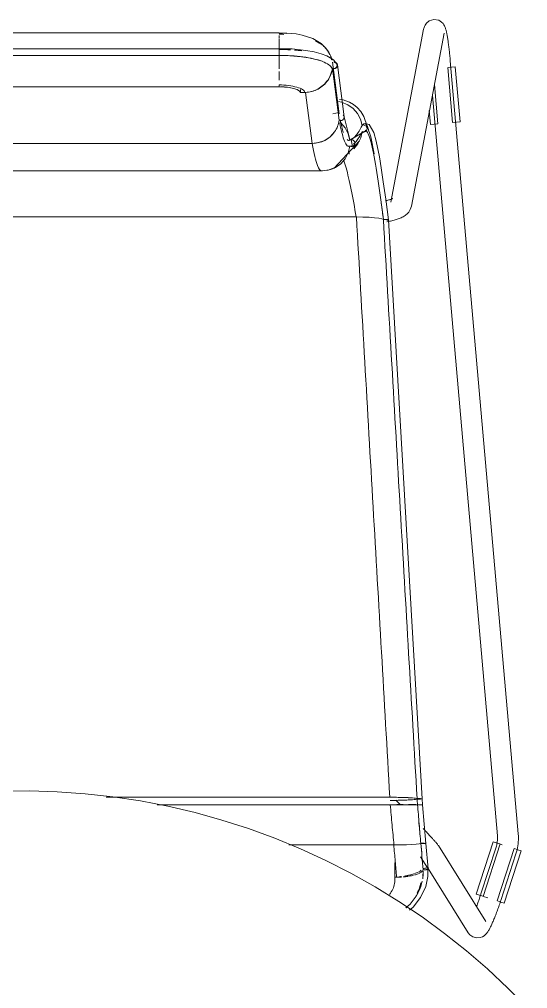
# Model space of a CAD drawing. Header units: millimetres. Extents: x 79795 to 317870, y -36033 to 97293.
# Drawn here: x 177836 to 178127, y 12592 to 13148 of the extents above; entities that cross this region are included whole.
import ezdxf

# ---------------------------------------------------------------- set-up
doc = ezdxf.new("R2010")
doc.units = ezdxf.units.MM
doc.header["$MEASUREMENT"] = 0
doc.layers.add('I-FURN', color=8, linetype='CONTINUOUS', lineweight=9)

msp = doc.modelspace()

# ---------------------------------------------------------------- linework, layer by layer
at = {"layer": 'I-FURN'}
for p, q in [((178070.56, 13147.02), (178073.31, 13147.86)), ((178073.31, 13147.86), (178076.07, 13147.37)), ((178067.43, 13142.27), (178048.61, 13042.97)), ((178067.51, 13142.68), (178067.43, 13142.27)), ((178067.65, 13143.2), (178067.51, 13142.68)), ((178067.86, 13143.82), (178067.65, 13143.2)), ((178068.24, 13144.62), (178067.86, 13143.82)), ((178068.99, 13145.7), (178068.24, 13144.62)), ((178070.56, 13147.02), (178068.99, 13145.7)), ((178076.07, 13147.37), (178077.73, 13146.33)), ((178077.73, 13146.33), (178078.58, 13145.42)), ((178078.58, 13145.42), (178079.06, 13144.72)), ((178079.06, 13144.72), (178079.37, 13144.16)), ((178079.37, 13144.16), (178079.58, 13143.69)), ((178079.58, 13143.69), (178079.75, 13143.26)), ((178079.75, 13143.26), (178079.89, 13142.85)), ((178079.89, 13142.85), (178080.02, 13142.46)), ((178080.02, 13142.46), (178080.13, 13142.06)), ((178080.13, 13142.06), (178080.24, 13141.66)), ((177984.52, 13140.08), (177689.67, 13140.08)), ((177989.04, 13140), (177984.52, 13140.08)), ((177984.52, 13139.91), (177984.52, 13140.08)), ((177984.52, 13140.06), (177984.52, 13139.78)), ((177984.52, 13138.59), (177984.52, 13136.84)), ((177984.52, 13136.56), (177984.52, 13133.98)), ((177994.25, 13139.48), (177989.04, 13140)), ((177997.74, 13138.83), (177994.25, 13139.48)), ((178003.89, 13136.81), (177997.74, 13138.83)), ((178008.61, 13133.94), (178003.89, 13136.81)), ((178060.4, 13040.74), (178079.22, 13140.03)), ((178080.24, 13141.66), (178080.34, 13141.25)), ((178080.34, 13141.25), (178080.44, 13140.82)), ((178080.44, 13140.82), (178080.54, 13140.38)), ((178080.54, 13140.38), (178080.64, 13139.92)), ((178080.64, 13139.92), (178080.73, 13139.44)), ((178080.73, 13139.44), (178080.83, 13138.94)), ((178080.83, 13138.94), (178080.92, 13138.43)), ((178080.92, 13138.43), (178081.02, 13137.9)), ((178081.02, 13137.9), (178081.11, 13137.35)), ((178081.11, 13137.35), (178081.2, 13136.78)), ((178081.2, 13136.78), (178081.29, 13136.19)), ((177984.52, 13131.04), (177689.67, 13131.04)), ((177984.52, 13130.8), (177984.52, 13133.82)), ((177984.52, 13133.81), (177984.52, 13130.8)), ((177992.08, 13130.89), (177984.52, 13131.04)), ((177984.52, 13130.97), (177984.52, 13131.04)), ((177984.52, 13131.04), (177984.52, 13127.19)), ((177984.52, 13130.78), (177984.52, 13130.97)), ((177984.52, 13130.47), (177984.52, 13130.78)), ((177999.97, 13130.1), (177992.08, 13130.89)), ((178010.59, 13132.1), (178008.61, 13133.94)), ((178012.26, 13130.03), (178010.59, 13132.1)), ((178081.29, 13136.19), (178081.39, 13135.59)), ((178081.39, 13135.59), (178081.48, 13134.97)), ((178081.48, 13134.97), (178081.57, 13134.33)), ((178081.57, 13134.33), (178081.65, 13133.69)), ((178081.65, 13133.69), (178081.74, 13133.02)), ((178081.74, 13133.02), (178081.83, 13132.35)), ((178081.83, 13132.35), (178081.91, 13131.66)), ((178081.91, 13131.66), (178082, 13130.96)), ((178082, 13130.96), (178082.08, 13130.25)), ((177689.67, 13127.08), (177984.52, 13127.08)), ((177984.52, 13130.08), (177984.52, 13130.47)), ((177984.52, 13129.63), (177984.52, 13130.08)), ((177984.52, 13129.14), (177984.52, 13129.63)), ((177984.52, 13128.64), (177984.52, 13129.14)), ((177984.52, 13128.16), (177984.52, 13128.64)), ((177984.52, 13127.74), (177984.52, 13128.16)), ((177984.52, 13127.41), (177984.52, 13127.74)), ((177984.52, 13127.19), (177984.52, 13127.41)), ((177984.52, 13123.3), (177984.52, 13127.11)), ((177984.52, 13127.11), (177984.52, 13123.3)), ((177990.74, 13127), (177984.52, 13127.08)), ((177997.31, 13126.47), (177990.74, 13127)), ((178001.32, 13125.88), (177997.31, 13126.47)), ((178004.68, 13129.23), (177999.97, 13130.1)), ((178005.75, 13124.91), (178001.32, 13125.88)), ((178008.72, 13128.15), (178004.68, 13129.23)), ((178011.89, 13126.96), (178008.72, 13128.15)), ((178015.72, 13124.65), (178011.89, 13126.96)), ((178013.59, 13127.76), (178012.26, 13130.03)), ((178082.08, 13130.25), (178082.16, 13129.53)), ((178082.16, 13129.53), (178082.24, 13128.81)), ((178082.24, 13128.81), (178082.32, 13128.07)), ((178082.32, 13128.07), (178082.4, 13127.33)), ((178082.4, 13127.33), (178082.47, 13126.59)), ((178082.47, 13126.59), (178082.54, 13125.84)), ((178082.54, 13125.84), (178082.61, 13125.09)), ((177984.52, 13123.1), (177984.52, 13119.54)), ((178009.19, 13123.81), (178005.75, 13124.91)), ((178015.13, 13123.33), (178018.98, 13093.64)), ((178019, 13090.09), (178015.15, 13119.79)), ((178015.9, 13117.36), (178015.59, 13119.8)), ((178017.61, 13122.27), (178015.72, 13124.65)), ((178017.97, 13121.77), (178021.83, 13091.99)), ((178081.28, 13120.2), (178084.04, 13088.79)), ((178081.4, 13120.21), (178083.47, 13120.4)), ((178082.61, 13125.09), (178082.68, 13124.34)), ((178082.68, 13124.34), (178082.7, 13124.18)), ((178121.64, 12680.86), (178082.7, 13124.18)), ((178083.47, 13120.4), (178085.51, 13120.57)), ((178085.51, 13120.57), (178088.27, 13089.16)), ((177984.52, 13117.92), (177984.52, 13116.07)), ((177984.52, 13115.59), (177984.52, 13116.06)), ((177984.52, 13115.55), (177984.52, 13113.09)), ((177984.52, 13109.24), (177689.67, 13109.24)), ((177689.67, 13109.18), (177984.52, 13109.18)), ((177984.52, 13109.18), (177987.56, 13109.07)), ((177987.56, 13109.07), (177990.41, 13108.75)), ((177990.41, 13108.75), (177992.9, 13108.24)), ((178075.59, 13088.05), (178073.62, 13110.53)), ((177992.9, 13108.24), (177994.88, 13107.57)), ((177994.88, 13107.57), (177996.23, 13106.78)), ((177996.23, 13106.78), (177996.87, 13105.92)), ((177996.87, 13105.92), (177996.87, 13107.59)), ((177996.87, 13105.92), (177999.59, 13105.99)), ((177999.59, 13105.99), (178003.45, 13076.71)), ((178072.41, 13104.16), (178109.69, 12679.81)), ((178018.63, 13100.7), (178020.37, 13100.32)), ((178020.37, 13100.33), (178018.63, 13100.7)), ((178021.36, 13101.67), (178019.1, 13101.96)), ((178023.89, 13098.93), (178020.37, 13100.33)), ((178024.96, 13100.37), (178021.36, 13101.67)), ((178026.97, 13096.76), (178023.89, 13098.93)), ((178027.23, 13099.03), (178024.96, 13100.37)), ((178029.4, 13097.25), (178027.23, 13099.03)), ((178018.85, 13094.42), (178015.36, 13093.73)), ((178021.59, 13092.67), (178021.29, 13093.06)), ((178021.78, 13092.23), (178021.59, 13092.67)), ((178021.84, 13091.76), (178021.78, 13092.23)), ((178021.81, 13092.07), (178024.78, 13080.46)), ((178029.45, 13093.93), (178026.97, 13096.76)), ((178031.4, 13095.01), (178029.4, 13097.25)), ((178031.19, 13090.61), (178029.45, 13093.93)), ((178033.21, 13092.19), (178031.4, 13095.01)), ((178037.2, 13080.47), (178033.21, 13092.19)), ((178070.67, 13095.57), (178071.36, 13087.68)), ((178018.81, 13088.94), (178019, 13090.09)), ((178019.47, 13089.93), (178019.96, 13089.9)), ((178019.98, 13088.59), (178019.49, 13089.02)), ((178019.96, 13089.9), (178020.46, 13089.97)), ((178022.49, 13085.72), (178019.98, 13088.59)), ((178020.46, 13089.97), (178020.91, 13090.17)), ((178020.91, 13090.17), (178021.29, 13090.47)), ((178021.4, 13090.59), (178021.58, 13090.85)), ((178021.58, 13090.85), (178021.77, 13091.29)), ((178021.77, 13091.29), (178021.84, 13091.76)), ((178032.1, 13086.98), (178031.19, 13090.61)), ((178032.57, 13087.15), (178032.1, 13086.98)), ((178032.1, 13086.98), (178032.57, 13087.14)), ((178033.92, 13088.2), (178033, 13087.9)), ((178033.06, 13087.19), (178033.56, 13087.11)), ((178033.56, 13087.11), (178033.06, 13087.19)), ((178033.56, 13087.11), (178034.01, 13086.92)), ((178034.01, 13086.92), (178033.56, 13087.11)), ((178036.1, 13087.67), (178033.92, 13088.2)), ((178034.01, 13086.92), (178034.4, 13086.61)), ((178034.4, 13086.61), (178034.01, 13086.92)), ((178034.4, 13086.61), (178034.7, 13086.21)), ((178034.7, 13086.22), (178034.4, 13086.61)), ((178038.87, 13083.03), (178036.1, 13087.67)), ((178073.4, 13087.86), (178071.36, 13087.68)), ((178075.47, 13088.04), (178073.4, 13087.86)), ((178086.23, 13088.98), (178084.16, 13088.8)), ((178088.27, 13089.16), (178086.23, 13088.98)), ((178013.88, 13080.58), (178016.37, 13083.32)), ((178024.24, 13082.32), (178022.49, 13085.72)), ((178025.14, 13078.61), (178024.24, 13082.32)), ((178034.77, 13084.42), (178025.38, 13078.71)), ((178032.15, 13083.49), (178031.35, 13079.88)), ((178031.36, 13079.88), (178032.15, 13083.49)), ((178032.62, 13083.34), (178032.15, 13083.49)), ((178032.15, 13083.49), (178032.62, 13083.34)), ((178033.12, 13083.31), (178032.62, 13083.34)), ((178032.62, 13083.34), (178033.12, 13083.31)), ((178033.61, 13083.4), (178033.12, 13083.31)), ((178033.12, 13083.31), (178033.61, 13083.4)), ((178034.06, 13083.61), (178033.61, 13083.4)), ((178033.61, 13083.4), (178034.06, 13083.61)), ((178034.44, 13083.93), (178034.06, 13083.61)), ((178034.06, 13083.61), (178034.44, 13083.93)), ((178034.73, 13084.33), (178034.44, 13083.93)), ((178034.44, 13083.93), (178034.73, 13084.33)), ((178034.9, 13085.76), (178034.7, 13086.22)), ((178034.7, 13086.21), (178034.89, 13085.76)), ((178034.91, 13084.79), (178034.73, 13084.33)), ((178034.73, 13084.33), (178034.91, 13084.79)), ((178034.89, 13085.76), (178034.97, 13085.28)), ((178034.97, 13085.28), (178034.9, 13085.76)), ((178034.97, 13085.28), (178034.91, 13084.79)), ((178034.91, 13084.79), (178034.97, 13085.28)), ((178040.28, 13078.03), (178038.87, 13083.03)), ((178003.45, 13076.71), (177670.74, 13076.71)), ((177670.74, 13076.71), (178003.45, 13076.71)), ((178003.45, 13076.71), (178007.22, 13077.19)), ((178007.22, 13077.19), (178010.77, 13078.5)), ((178010.77, 13078.5), (178013.88, 13080.58)), ((178030.66, 13078.23), (178016.06, 13062.53)), ((178024.78, 13080.46), (178025.1, 13078.59)), ((178025.14, 13078.61), (178025.61, 13078.77)), ((178025.61, 13078.77), (178025.14, 13078.61)), ((178025.61, 13078.77), (178026.1, 13078.81)), ((178026.11, 13078.81), (178025.61, 13078.77)), ((178026.65, 13075), (178025.82, 13078.89)), ((178026.1, 13078.81), (178026.59, 13078.73)), ((178026.6, 13078.73), (178026.11, 13078.81)), ((178026.59, 13078.73), (178027.04, 13078.52)), ((178027.04, 13075.19), (178026.59, 13074.99)), ((178027.05, 13078.53), (178026.6, 13078.73)), ((178026.6, 13074.99), (178027.05, 13075.19)), ((178027.04, 13078.52), (178027.43, 13078.21)), ((178027.43, 13075.5), (178027.04, 13075.19)), ((178027.43, 13078.21), (178027.05, 13078.53)), ((178027.05, 13075.19), (178027.43, 13075.5)), ((178029.71, 13076.56), (178027.32, 13073.72)), ((178027.32, 13073.72), (178029.72, 13076.56)), ((178027.43, 13078.21), (178027.72, 13077.81)), ((178027.72, 13077.81), (178027.43, 13078.21)), ((178027.72, 13075.91), (178027.43, 13075.5)), ((178027.43, 13075.5), (178027.72, 13075.91)), ((178027.72, 13077.81), (178027.91, 13077.35)), ((178027.91, 13077.35), (178027.72, 13077.81)), ((178027.91, 13076.37), (178027.72, 13075.91)), ((178027.72, 13075.91), (178027.91, 13076.37)), ((178027.91, 13077.35), (178027.98, 13076.86)), ((178027.98, 13076.86), (178027.91, 13077.35)), ((178027.98, 13076.86), (178027.91, 13076.37)), ((178027.91, 13076.37), (178027.98, 13076.86)), ((178031.35, 13079.88), (178029.71, 13076.56)), ((178029.72, 13076.56), (178031.36, 13079.88)), ((178039.1, 13070.81), (178037.2, 13080.47)), ((178042.08, 13069.01), (178040.28, 13078.03)), ((178024.24, 13071.39), (178022.49, 13068)), ((178022.49, 13067.99), (178024.24, 13071.39)), ((178026.95, 13075.14), (178024.07, 13075.09)), ((178024.24, 13071.39), (178025.14, 13075.1)), ((178025.61, 13074.94), (178025.14, 13075.11)), ((178025.14, 13075.1), (178025.61, 13074.94)), ((178026.1, 13074.91), (178025.61, 13074.94)), ((178025.61, 13074.94), (178026.11, 13074.9)), ((178026.59, 13074.99), (178026.1, 13074.91)), ((178026.11, 13074.9), (178026.6, 13074.99)), ((178019.98, 13065.13), (178016.84, 13062.96)), ((178016.85, 13062.95), (178019.98, 13065.12)), ((178022.49, 13068), (178019.98, 13065.13)), ((178019.98, 13065.12), (178022.49, 13067.99)), ((178043.12, 13062.7), (178042.08, 13069.01)), ((178009.49, 13061.11), (177664.7, 13061.11)), ((177664.7, 13061.11), (178009.49, 13061.11)), ((177665.24, 13060.96), (177970.04, 13060.96)), ((177970.04, 13060.96), (178008.95, 13060.96)), ((178012.7, 13061.4), (178008.95, 13060.96)), ((178013.28, 13061.59), (178009.49, 13061.11)), ((178009.49, 13061.11), (178013.28, 13061.59)), ((178017.16, 13063.13), (178012.7, 13061.4)), ((178016.84, 13062.96), (178013.28, 13061.59)), ((178013.28, 13061.59), (178016.85, 13062.95)), ((178016.06, 13062.53), (178014.14, 13061.83)), ((178044.3, 13054.68), (178043.12, 13062.7)), ((178045.65, 13044.75), (178044.3, 13054.68)), ((178046.06, 13044), (178045.57, 13043.9)), ((178047.21, 13032.89), (178045.65, 13044.75)), ((178046.53, 13044.1), (178046.06, 13044)), ((178046.98, 13044.2), (178046.53, 13044.1)), ((178047.4, 13044.31), (178046.98, 13044.2)), ((178047.79, 13044.42), (178047.4, 13044.31)), ((178048.16, 13044.53), (178047.79, 13044.42)), ((178048.5, 13044.63), (178048.16, 13044.53)), ((178048.8, 13044.74), (178048.5, 13044.63)), ((178049.07, 13044.84), (178048.8, 13044.74)), ((178049.3, 13044.94), (178049.07, 13044.84)), ((178049.49, 13045.02), (178049.3, 13044.94)), ((178049.65, 13045.1), (178049.49, 13045.02)), ((178049.73, 13045.15), (178049.65, 13045.1)), ((178049.81, 13045.19), (178049.73, 13045.15)), ((178049.83, 13045.2), (178049.81, 13045.19)), ((178057.83, 13036.26), (178057.3, 13035.81)), ((178058.35, 13036.78), (178057.83, 13036.26)), ((178058.86, 13037.38), (178058.35, 13036.78)), ((178059.34, 13038.07), (178058.86, 13037.38)), ((178059.78, 13038.86), (178059.34, 13038.07)), ((178060.14, 13039.75), (178059.78, 13038.86)), ((178060.4, 13040.74), (178060.14, 13039.75)), ((178028.79, 13034.61), (177645.39, 13034.61)), ((177645.39, 13034.61), (178028.79, 13034.61)), ((178032.56, 13034.55), (178028.79, 13034.61)), ((178028.87, 13034.61), (178032.56, 13034.55)), ((178036.1, 13034.4), (178032.56, 13034.55)), ((178032.62, 13034.55), (178036.1, 13034.4)), ((178039.2, 13034.16), (178036.1, 13034.4)), ((178036.14, 13034.4), (178039.2, 13034.16)), ((178041.69, 13033.85), (178039.2, 13034.16)), ((178039.23, 13034.16), (178041.7, 13033.85)), ((178043.44, 13033.48), (178041.69, 13033.85)), ((178041.7, 13033.85), (178043.44, 13033.48)), ((178044.34, 13033.08), (178043.44, 13033.48)), ((178043.44, 13033.48), (178044.34, 13033.08)), ((178044.81, 13033.1), (178044.34, 13033.08)), ((178044.34, 13033.08), (178044.82, 13033.1)), ((178045.31, 13033.1), (178044.81, 13033.1)), ((178044.82, 13033.1), (178045.31, 13033.1)), ((178045.8, 13033.1), (178045.31, 13033.1)), ((178045.31, 13033.1), (178045.81, 13033.1)), ((178046.26, 13033.07), (178045.8, 13033.1)), ((178045.81, 13033.1), (178046.26, 13033.07)), ((178046.64, 13033.04), (178046.26, 13033.07)), ((178046.26, 13033.07), (178046.65, 13033.04)), ((178046.29, 13032.71), (178046.67, 13032.75)), ((178046.68, 13032.75), (178046.3, 13032.71)), ((178047.11, 13031.99), (178046.4, 13031.87)), ((178046.94, 13033), (178046.64, 13033.04)), ((178046.65, 13033.04), (178046.95, 13033)), ((178046.67, 13032.75), (178046.96, 13032.79)), ((178046.97, 13032.79), (178046.68, 13032.75)), ((178047.8, 13032.11), (178047.11, 13031.99)), ((178047.15, 13032.84), (178047.21, 13032.89)), ((178047.21, 13032.89), (178047.15, 13032.84)), ((178047.21, 13032.89), (178066.5, 12700.98)), ((178048.48, 13032.25), (178047.8, 13032.11)), ((178049.15, 13032.39), (178048.48, 13032.25)), ((178049.8, 13032.54), (178049.15, 13032.39)), ((178050.45, 13032.7), (178049.8, 13032.54)), ((178051.08, 13032.88), (178050.45, 13032.7)), ((178051.69, 13033.06), (178051.08, 13032.88)), ((178052.3, 13033.25), (178051.69, 13033.06)), ((178052.89, 13033.46), (178052.3, 13033.25)), ((178053.47, 13033.68), (178052.89, 13033.46)), ((178054.04, 13033.91), (178053.47, 13033.68)), ((178054.6, 13034.17), (178054.04, 13033.91)), ((178055.15, 13034.44), (178054.6, 13034.17)), ((178055.69, 13034.73), (178055.15, 13034.44)), ((178056.23, 13035.05), (178055.69, 13034.73)), ((178056.77, 13035.41), (178056.23, 13035.05)), ((178057.3, 13035.81), (178056.77, 13035.41)), ((177841.41, 12705.55), (177825.41, 12705.4)), ((177857.4, 12705.06), (177841.41, 12705.55)), ((177873.36, 12703.93), (177857.4, 12705.06)), ((177889.26, 12702.16), (177873.36, 12703.93)), ((178048.04, 12701.88), (177885.45, 12701.88)), ((177885.45, 12701.88), (178048.04, 12701.88)), ((177905.08, 12699.75), (177889.26, 12702.16)), ((177920.79, 12696.72), (177905.08, 12699.75)), ((178048.31, 12697.56), (177914.67, 12697.56)), ((177914.67, 12697.56), (178048.31, 12697.56)), ((178051.83, 12701.85), (178048.04, 12701.88)), ((178048.16, 12700.09), (178051.84, 12700.12)), ((178052.1, 12697.56), (178048.31, 12697.56)), ((178048.31, 12697.56), (178052.1, 12697.56)), ((178054.11, 12697.57), (178051.53, 12700.24)), ((178055.39, 12701.77), (178051.83, 12701.85)), ((178051.84, 12700.12), (178055.39, 12700.2)), ((178052.1, 12697.69), (178055.66, 12697.68)), ((178055.66, 12697.68), (178052.1, 12697.69)), ((178055.66, 12697.57), (178052.1, 12697.56)), ((178052.1, 12697.56), (178055.67, 12697.57)), ((178058.52, 12701.65), (178055.39, 12701.77)), ((178055.39, 12700.2), (178058.51, 12700.32)), ((178058.79, 12697.58), (178055.67, 12697.57)), ((178055.67, 12697.57), (178058.8, 12697.58)), ((178058.51, 12700.32), (178061, 12700.48)), ((178061.03, 12701.49), (178058.52, 12701.65)), ((178058.78, 12697.67), (178061.28, 12697.66)), ((178061.28, 12697.66), (178058.78, 12697.67)), ((178061.3, 12697.59), (178058.8, 12697.58)), ((178058.8, 12697.58), (178061.3, 12697.59)), ((178061, 12700.48), (178062.75, 12700.67)), ((178062.77, 12701.29), (178061.03, 12701.49)), ((178061.28, 12697.66), (178063.03, 12697.65)), ((178063.03, 12697.65), (178061.28, 12697.66)), ((178063.04, 12697.6), (178061.3, 12697.59)), ((178061.3, 12697.59), (178063.05, 12697.6)), ((178062.75, 12700.67), (178063.66, 12700.88)), ((178063.66, 12701.08), (178062.77, 12701.29)), ((178063.93, 12697.62), (178063.04, 12697.6)), ((178063.05, 12697.6), (178063.94, 12697.62)), ((178064.13, 12701.09), (178063.66, 12701.08)), ((178063.66, 12700.88), (178064.13, 12700.88)), ((178063.93, 12697.63), (178064.4, 12697.63)), ((178064.4, 12697.63), (178063.93, 12697.63)), ((178064.4, 12697.62), (178063.93, 12697.62)), ((178063.94, 12697.62), (178064.41, 12697.62)), ((178064.63, 12701.09), (178064.13, 12701.09)), ((178064.13, 12700.88), (178064.62, 12700.87)), ((178064.4, 12697.63), (178064.89, 12697.63)), ((178064.9, 12697.63), (178064.4, 12697.63)), ((178064.9, 12697.62), (178064.4, 12697.62)), ((178064.41, 12697.62), (178064.9, 12697.62)), ((178064.62, 12700.87), (178065.11, 12700.88)), ((178065.12, 12701.09), (178064.63, 12701.09)), ((178064.89, 12697.63), (178065.38, 12697.63)), ((178065.39, 12697.63), (178064.9, 12697.63)), ((178065.39, 12697.62), (178064.9, 12697.62)), ((178064.9, 12697.62), (178065.39, 12697.62)), ((178065.11, 12700.88), (178065.56, 12700.89)), ((178065.57, 12701.08), (178065.12, 12701.09)), ((178065.38, 12697.63), (178065.84, 12697.63)), ((178065.84, 12697.63), (178065.39, 12697.63)), ((178065.84, 12697.62), (178065.39, 12697.62)), ((178065.39, 12697.62), (178065.85, 12697.62)), ((178065.56, 12700.89), (178065.95, 12700.91)), ((178065.95, 12701.06), (178065.57, 12701.08)), ((178065.84, 12697.63), (178066.22, 12697.63)), ((178066.22, 12697.63), (178065.84, 12697.63)), ((178066.22, 12697.62), (178065.84, 12697.62)), ((178065.85, 12697.62), (178066.23, 12697.62)), ((178066.25, 12701.04), (178065.95, 12701.06)), ((178065.95, 12700.91), (178066.24, 12700.93)), ((178066.22, 12697.63), (178066.51, 12697.63)), ((178066.52, 12697.63), (178066.22, 12697.63)), ((178066.52, 12697.62), (178066.22, 12697.62)), ((178066.23, 12697.62), (178066.52, 12697.62)), ((178066.24, 12700.93), (178066.43, 12700.96)), ((178066.43, 12701.01), (178066.25, 12701.04)), ((178066.5, 12700.98), (178066.43, 12701.01)), ((178066.43, 12700.96), (178066.5, 12700.98)), ((178066.77, 12697.63), (178066.5, 12700.98)), ((178066.51, 12697.63), (178066.7, 12697.63)), ((178066.71, 12697.63), (178066.52, 12697.63)), ((178066.7, 12697.62), (178066.52, 12697.62)), ((178066.52, 12697.62), (178066.71, 12697.62)), ((178066.7, 12697.63), (178066.77, 12697.63)), ((178066.77, 12697.63), (178066.7, 12697.62)), ((178066.71, 12697.62), (178066.77, 12697.63)), ((178066.77, 12697.63), (178066.71, 12697.63)), ((178066.77, 12697.63), (178068.6, 12675.42)), ((177936.36, 12693.06), (177920.79, 12696.72)), ((177951.78, 12688.78), (177936.36, 12693.06)), ((177967.01, 12683.89), (177951.78, 12688.78)), ((178064.87, 12686.38), (178064.39, 12686.89)), ((177982.04, 12678.39), (177967.01, 12683.89)), ((178067.68, 12683.41), (178067.23, 12683.9)), ((178068.13, 12682.93), (178067.68, 12683.41)), ((178068.57, 12682.46), (178068.13, 12682.93)), ((178069, 12682), (178068.57, 12682.46)), ((178069.43, 12681.55), (178069, 12682)), ((178069.84, 12681.1), (178069.43, 12681.55)), ((178070.24, 12680.67), (178069.84, 12681.1)), ((178070.63, 12680.24), (178070.24, 12680.67)), ((178121.65, 12680.82), (178121.64, 12680.86)), ((178121.72, 12679.68), (178121.65, 12680.82)), ((177996.83, 12672.3), (177982.04, 12678.39)), ((178063.12, 12674.96), (178064.86, 12675.14)), ((178064.86, 12675.14), (178063.14, 12674.96)), ((178064.86, 12675.14), (178065.75, 12675.33)), ((178065.75, 12675.33), (178064.86, 12675.14)), ((178065.75, 12675.33), (178066.22, 12675.32)), ((178066.22, 12675.32), (178065.75, 12675.33)), ((178066.24, 12675.53), (178065.76, 12675.52)), ((178065.76, 12675.52), (178066.23, 12675.53)), ((178066.22, 12675.32), (178066.72, 12675.32)), ((178066.71, 12675.32), (178066.22, 12675.32)), ((178066.23, 12675.53), (178066.73, 12675.53)), ((178066.73, 12675.53), (178066.24, 12675.53)), ((178067.21, 12675.33), (178066.71, 12675.32)), ((178066.72, 12675.32), (178067.21, 12675.33)), ((178067.22, 12675.52), (178066.73, 12675.53)), ((178066.73, 12675.53), (178067.22, 12675.52)), ((178067.21, 12675.33), (178067.66, 12675.34)), ((178067.66, 12675.34), (178067.21, 12675.33)), ((178067.68, 12675.51), (178067.22, 12675.52)), ((178067.22, 12675.52), (178067.67, 12675.51)), ((178067.66, 12675.34), (178068.05, 12675.35)), ((178068.04, 12675.35), (178067.66, 12675.34)), ((178068.34, 12675.37), (178068.04, 12675.35)), ((178068.05, 12675.5), (178068.35, 12675.47)), ((178068.05, 12675.35), (178068.34, 12675.37)), ((178068.35, 12675.47), (178068.06, 12675.5)), ((178068.34, 12675.37), (178068.53, 12675.4)), ((178068.54, 12675.45), (178068.35, 12675.47)), ((178068.35, 12675.47), (178068.53, 12675.45)), ((178068.53, 12675.45), (178068.6, 12675.42)), ((178068.53, 12675.4), (178068.6, 12675.42)), ((178068.6, 12675.42), (178068.53, 12675.4)), ((178068.6, 12675.42), (178068.54, 12675.45)), ((178068.6, 12675.42), (178070.02, 12660.93)), ((178071.02, 12679.83), (178070.63, 12680.24)), ((178071.38, 12679.43), (178071.02, 12679.83)), ((178071.74, 12679.04), (178071.38, 12679.43)), ((178072.08, 12678.66), (178071.74, 12679.04)), ((178072.41, 12678.3), (178072.08, 12678.66)), ((178072.73, 12677.94), (178072.41, 12678.3)), ((178073.03, 12677.61), (178072.73, 12677.94)), ((178073.32, 12677.29), (178073.03, 12677.61)), ((178073.59, 12676.98), (178073.32, 12677.29)), ((178073.85, 12676.68), (178073.59, 12676.98)), ((178074.09, 12676.4), (178073.85, 12676.68)), ((178074.32, 12676.14), (178074.09, 12676.4)), ((178074.53, 12675.88), (178074.32, 12676.14)), ((178074.74, 12675.64), (178074.53, 12675.88)), ((178074.92, 12675.41), (178074.74, 12675.64)), ((178075.1, 12675.19), (178074.92, 12675.41)), ((178075.28, 12674.97), (178075.1, 12675.19)), ((178107.2, 12676.39), (178097.51, 12646.39)), ((178101.56, 12645.08), (178111.25, 12675.09)), ((178107.2, 12676.39), (178109.15, 12675.76)), ((178109.15, 12675.76), (178111.13, 12675.13)), ((178109.45, 12675.2), (178109.31, 12674.55)), ((178109.56, 12675.85), (178109.45, 12675.2)), ((178109.65, 12676.51), (178109.56, 12675.85)), ((178109.71, 12677.16), (178109.65, 12676.51)), ((178109.69, 12679.81), (178109.74, 12679.15)), ((178109.75, 12677.83), (178109.71, 12677.16)), ((178109.74, 12679.15), (178109.75, 12678.49)), ((178109.75, 12678.49), (178109.75, 12677.83)), ((178121.42, 12673.98), (178121.57, 12675.12)), ((178121.57, 12675.12), (178121.68, 12676.25)), ((178121.68, 12676.25), (178121.74, 12677.39)), ((178121.75, 12678.53), (178121.72, 12679.68)), ((178121.74, 12677.39), (178121.75, 12678.53)), ((177990.14, 12674.59), (178050.25, 12674.59)), ((178050.25, 12674.59), (177990.14, 12674.59)), ((178011.37, 12665.61), (177996.83, 12672.3)), ((178050.25, 12674.59), (178054.01, 12674.62)), ((178054.01, 12674.62), (178050.37, 12674.59)), ((178054.11, 12674.62), (178057.55, 12674.69)), ((178057.55, 12674.69), (178054.11, 12674.62)), ((178057.55, 12674.69), (178060.65, 12674.81)), ((178060.65, 12674.81), (178057.61, 12674.7)), ((178060.65, 12674.81), (178063.12, 12674.96)), ((178063.13, 12674.96), (178060.69, 12674.81)), ((178075.45, 12674.74), (178075.28, 12674.97)), ((178075.64, 12674.48), (178075.45, 12674.74)), ((178075.85, 12674.16), (178075.64, 12674.48)), ((178103.16, 12630.57), (178075.85, 12674.16)), ((178108.95, 12673.25), (178100.23, 12646.43)), ((178109.14, 12673.91), (178108.95, 12673.27)), ((178108.95, 12673.27), (178108.95, 12673.25)), ((178109.31, 12674.55), (178109.14, 12673.91)), ((178119.31, 12672.48), (178109.63, 12642.48)), ((178111.34, 12675.06), (178112.51, 12674.68)), ((178111.65, 12642.73), (178120.36, 12669.54)), ((178123.36, 12671.18), (178113.67, 12641.17)), ((178119.43, 12672.44), (178121.4, 12671.81)), ((178120.36, 12669.54), (178120.69, 12670.64)), ((178120.69, 12670.64), (178120.98, 12671.74)), ((178120.98, 12671.74), (178121.22, 12672.86)), ((178121.22, 12672.86), (178121.42, 12673.98)), ((178121.4, 12671.81), (178123.36, 12671.18)), ((178025.62, 12658.36), (178011.37, 12665.61)), ((178050.96, 12654.8), (178050.96, 12664.55)), ((178065.68, 12667.79), (178069.72, 12661.34)), ((178069.81, 12656.37), (178069.9, 12661.83)), ((178069.95, 12660.97), (178092.99, 12624.2)), ((178039.58, 12650.54), (178025.62, 12658.36)), ((178051.95, 12656.04), (178050.9, 12656.04)), ((178068.6, 12650.72), (178069.81, 12656.37)), ((178053.21, 12642.16), (178039.58, 12650.54)), ((178063.12, 12645.11), (178065.03, 12648.8)), ((178065.7, 12644.4), (178068.6, 12650.72)), ((178066.5, 12633.25), (178053.21, 12642.16)), ((178059.63, 12640.54), (178063.12, 12645.11)), ((178061.36, 12638.87), (178065.7, 12644.4)), ((178099.47, 12645.76), (178097.51, 12646.39)), ((178098.5, 12641.36), (178098.73, 12642.02)), ((178098.73, 12642.02), (178098.97, 12642.69)), ((178098.97, 12642.69), (178099.2, 12643.36)), ((178099.2, 12643.36), (178099.44, 12644.04)), ((178099.44, 12644.04), (178099.67, 12644.72)), ((178101.44, 12645.12), (178099.47, 12645.76)), ((178099.67, 12644.72), (178099.9, 12645.41)), ((178099.9, 12645.41), (178100.13, 12646.11)), ((178100.13, 12646.11), (178100.23, 12646.43)), ((178101.65, 12645.05), (178104.13, 12644.25)), ((178111.72, 12641.8), (178109.74, 12642.44)), ((178111.25, 12641.53), (178111.5, 12642.27)), ((178111.5, 12642.27), (178111.65, 12642.73)), ((178113.67, 12641.17), (178111.72, 12641.8)), ((178057.28, 12638.58), (178059.63, 12640.54)), ((178059.31, 12637.23), (178061.36, 12638.87)), ((178097.79, 12639.46), (178098.03, 12640.08)), ((178098.03, 12640.08), (178098.26, 12640.72)), ((178098.26, 12640.72), (178098.5, 12641.36)), ((178109.24, 12635.8), (178109.49, 12636.49)), ((178109.49, 12636.49), (178109.75, 12637.19)), ((178109.75, 12637.19), (178110, 12637.89)), ((178110, 12637.89), (178110.25, 12638.61)), ((178110.25, 12638.61), (178110.51, 12639.33)), ((178110.51, 12639.33), (178110.76, 12640.06)), ((178110.76, 12640.06), (178111.01, 12640.79)), ((178111.01, 12640.79), (178111.25, 12641.53)), ((178079.42, 12623.81), (178066.5, 12633.25)), ((178106.99, 12630.19), (178107.23, 12630.75)), ((178107.23, 12630.75), (178107.48, 12631.33)), ((178107.48, 12631.33), (178107.72, 12631.93)), ((178107.72, 12631.93), (178107.97, 12632.54)), ((178107.97, 12632.54), (178108.22, 12633.16)), ((178108.22, 12633.16), (178108.47, 12633.8)), ((178108.47, 12633.8), (178108.73, 12634.46)), ((178108.73, 12634.46), (178108.98, 12635.12)), ((178108.98, 12635.12), (178109.24, 12635.8)), ((178104.16, 12624.73), (178104.42, 12625.12)), ((178104.42, 12625.12), (178104.66, 12625.51)), ((178104.66, 12625.51), (178104.89, 12625.91)), ((178104.89, 12625.91), (178105.12, 12626.32)), ((178105.12, 12626.32), (178105.35, 12626.75)), ((178105.35, 12626.75), (178105.58, 12627.19)), ((178105.58, 12627.19), (178105.81, 12627.64)), ((178105.81, 12627.64), (178106.04, 12628.12)), ((178106.04, 12628.12), (178106.27, 12628.61)), ((178106.27, 12628.61), (178106.51, 12629.12)), ((178106.51, 12629.12), (178106.75, 12629.65)), ((178106.75, 12629.65), (178106.99, 12630.19)), ((178091.95, 12613.87), (178079.42, 12623.81)), ((178093.88, 12623.08), (178092.99, 12624.2)), ((178093.88, 12623.08), (178095.61, 12621.86)), ((178095.61, 12621.86), (178097.84, 12621.27)), ((178097.84, 12621.27), (178099.81, 12621.44)), ((178099.81, 12621.44), (178101.19, 12621.96)), ((178101.19, 12621.96), (178102.11, 12622.53)), ((178102.11, 12622.53), (178102.74, 12623.05)), ((178102.74, 12623.05), (178103.2, 12623.51)), ((178103.2, 12623.51), (178103.57, 12623.94)), ((178103.57, 12623.94), (178103.88, 12624.34)), ((178103.88, 12624.34), (178104.16, 12624.73)), ((178104.08, 12603.43), (178091.95, 12613.87)), ((178115.78, 12592.52), (178104.08, 12603.43)), ((178127.03, 12581.14), (178115.78, 12592.52))]:
    msp.add_line(p, q, dxfattribs=at)
for centre, major_axis, ratio, start_param, end_param in [((177984.52, 13135.8), (-12.4, 0), 0.287441, 4.492176, 4.712389), ((177984.52, 13124.33), (0, -15.75), 0.000004, 0.290246, 0.472486), ((178019.88, 13091.76), (-1.96, 0), 0.955139, 2.460152, 3.903556), ((178003.32, 13091.78), (-15.78, 0), 0.955139, 2.545839, 2.787386), ((178003.32, 13091.78), (-15.78, 0), 0.955139, 2.787556, 3.029056), ((178019.88, 13091.76), (-1.96, 0), 0.955139, 1.359855, 2.377335), ((178003.32, 13091.78), (-15.78, 0), 0.955139, 1.579038, 2.545717)]:
    msp.add_ellipse(centre, major_axis=major_axis, ratio=ratio, start_param=start_param, end_param=end_param, dxfattribs=at)
for points in [[(177984.52, 13139.99), (177986.1, 13139.99), (177987.6, 13139.92), (177989.03, 13139.78)], [(177984.52, 13130.51), (177986.74, 13130.55), (177988.94, 13130.51), (177991.12, 13130.4)], [(177993.33, 13130.27), (177994.8, 13130.16), (177996.26, 13130.01), (177997.67, 13129.83)], [(178014.07, 13126.67), (178014.32, 13126.02), (178014.48, 13125.34), (178014.63, 13124.65)], [(177999.59, 13105.99), (178000.88, 13106.03), (178003.38, 13106.39), (178006.99, 13107.8), (178010.13, 13109.99), (178012.66, 13112.83), (178014.42, 13116.17), (178015, 13118.55), (178015.15, 13119.79)], [(178009.36, 13123.75), (178010.82, 13123.18), (178013.29, 13121.91), (178014.6, 13120.51), (178014.95, 13119.78)], [(178014.02, 13116.08), (178013.78, 13115.47), (178013.5, 13114.86), (178013.17, 13114.27)], [(178014.69, 13118.27), (178014.53, 13117.57), (178014.33, 13116.87), (178014.07, 13116.19)], [(177984.52, 13110.3), (177986.41, 13110.28), (177990.15, 13110.01), (177994.95, 13109.05), (177998.27, 13107.66), (177999.21, 13106.56), (177999.34, 13106)], [(177992.9, 13108.29), (177990.84, 13108.84), (177988.13, 13109.12), (177985.36, 13109.21)], [(178019.62, 13090.3), (178020.21, 13087.5), (178020.8, 13084.85), (178021.39, 13083.1)], [(178023.5, 13079.03), (178024.05, 13078.46), (178024.59, 13078.32), (178025.14, 13078.61)], [(178024.58, 13072.04), (178024.63, 13071.58), (178024.69, 13071.11), (178024.74, 13070.64)], [(178008.95, 13060.96), (178009.13, 13060.96), (178009.31, 13061.01), (178009.49, 13061.11)], [(178043.14, 13042.45), (178043.54, 13039.35), (178043.93, 13036.22), (178044.33, 13033.09)], [(178028.87, 13034.61), (178032.07, 12979.25), (178035.26, 12923.83), (178038.46, 12868.37)], [(178063.66, 12701.08), (178060.44, 12756.49), (178054, 12867.25), (178047.56, 12977.85), (178044.34, 13033.08)], [(178038.46, 12868.37), (178041.65, 12812.91), (178044.85, 12757.4), (178048.04, 12701.88)], [(178048.31, 12697.56), (178048.65, 12693.73), (178049, 12689.9), (178049.34, 12686.07)], [(178063.66, 12701.08), (178063.71, 12700.51), (178063.8, 12699.35), (178063.89, 12698.2), (178063.93, 12697.62)], [(178063.66, 12700.88), (178063.7, 12700.34), (178063.79, 12699.26), (178063.88, 12698.17), (178063.93, 12697.63)], [(178065.75, 12675.33), (178065.45, 12679.04), (178064.84, 12686.46), (178064.24, 12693.9), (178063.94, 12697.62)], [(178049.34, 12686.07), (178049.68, 12682.24), (178050.03, 12678.42), (178050.37, 12674.59)], [(178065.75, 12675.33), (178065.99, 12672.81), (178066.47, 12667.77), (178066.95, 12662.82), (178067.19, 12660.38)], [(178065.78, 12675.33), (178066.01, 12673.02), (178066.24, 12670.71), (178066.47, 12668.43)], [(178050.25, 12674.59), (178050.56, 12671.46), (178051.15, 12665.21), (178051.69, 12659.07), (178051.95, 12656.04)], [(178062.18, 12658.1), (178062.99, 12658.37), (178063.8, 12658.65), (178064.36, 12658.95)], [(178064.6, 12659.06), (178065.24, 12659.38), (178065.63, 12659.7), (178065.96, 12660.02)], [(178067.15, 12658.84), (178067.14, 12657.58), (178067.04, 12656.32), (178066.86, 12655.08)], [(178066.96, 12656.87), (178067.07, 12657.75), (178067.08, 12658.65), (178067.08, 12659.55)], [(178050.9, 12656.04), (178050.95, 12655.54), (178050.97, 12655.03), (178050.96, 12654.52)], [(178054.73, 12656.14), (178053.82, 12656.08), (178052.9, 12656.05), (178051.95, 12656.04)], [(178053.37, 12656.28), (178053.84, 12656.33), (178054.31, 12656.39), (178054.78, 12656.46)], [(178058.31, 12656.51), (178057.45, 12656.39), (178056.58, 12656.27), (178055.67, 12656.21)], [(178059.14, 12657.26), (178060.06, 12657.47), (178061, 12657.7), (178061.85, 12657.95)], [(178064.19, 12658.01), (178063.6, 12657.76), (178062.94, 12657.53), (178062.2, 12657.32)], [(178058.69, 12639.71), (178058.26, 12639.3), (178057.81, 12638.91), (178057.34, 12638.53)]]:
    msp.add_open_spline(points, degree=3, dxfattribs=at)
for points, knots in [([(178009.22, 13133.21), (178008.5, 13133.74), (178007.24, 13134.46), (178005.91, 13135.09), (178005.4, 13135.29)], [0.5455526, 0.5455526, 0.5455526, 0.5455526, 0.6666667, 0.739481, 0.739481, 0.739481, 0.739481]), ([(178014.92, 13124.54), (178014.76, 13125.27), (178014.2, 13127.15), (178012.65, 13129.98), (178010.98, 13131.81), (178010.02, 13132.59)], [0.0634811, 0.0634811, 0.0634811, 0.0634811, 0.1666667, 0.3333333, 0.5, 0.5, 0.5, 0.5]), ([(177984.52, 13127.11), (177986.87, 13127.15), (177991.52, 13127.08), (177998.36, 13126.45), (178004.47, 13125.36), (178007.69, 13124.35), (178009.18, 13123.81)], [0.0000052, 0.0000052, 0.0000052, 0.0000052, 0.1666667, 0.3333333, 0.5, 0.6602535, 0.6602535, 0.6602535, 0.6602535]), ([(178015.91, 13123.36), (178016.08, 13123.35), (178016.37, 13123.31), (178016.75, 13123.17), (178017.17, 13122.91), (178017.62, 13122.39), (178017.87, 13121.53), (178017.65, 13120.74), (178017.25, 13120.21), (178016.87, 13119.89), (178016.56, 13119.75), (178016.4, 13119.7)], [-0.875, -0.875, -0.875, -0.875, -0.8125, -0.765625, -0.71875, -0.625, -0.5, -0.375, -0.3125, -0.25, -0.1875, -0.1875, -0.1875, -0.1875]), ([(178016.01, 13119.61), (178016.15, 13119.61), (178016.37, 13119.64), (178016.66, 13119.72), (178016.93, 13119.83), (178017.25, 13120.03), (178017.57, 13120.34), (178017.8, 13120.71), (178017.94, 13121.06), (178017.98, 13121.38), (178017.99, 13121.65), (178017.95, 13121.91), (178017.88, 13122.16), (178017.77, 13122.41), (178017.58, 13122.71), (178017.25, 13123.02), (178016.85, 13123.23), (178016.5, 13123.33), (178016.24, 13123.37), (178016.08, 13123.38), (178016.01, 13123.38)], [0.1111111, 0.1111111, 0.1111111, 0.1111111, 0.1666667, 0.1944444, 0.2222222, 0.2777778, 0.3333333, 0.3888889, 0.4444444, 0.4791667, 0.5138889, 0.5486111, 0.5833333, 0.6180556, 0.6527778, 0.7222222, 0.7916667, 0.8263889, 0.8611111, 0.8888889, 0.8888889, 0.8888889, 0.8888889]), ([(178012.32, 13112.91), (178010.88, 13110.86), (178007.94, 13108.35), (178004.37, 13106.78), (178003.12, 13106.54)], [-0.6666667, -0.6666667, -0.6666667, -0.6666667, -0.3333333, -0.1666667, -0.1666667, -0.1666667, -0.1666667]), ([(178019.28, 13088.58), (178020.21, 13083.85), (178022.16, 13076.43), (178024.11, 13074.56), (178025.14, 13075.11)], [0.0467106, 0.0467106, 0.0467106, 0.0467106, 0.5, 1, 1, 1, 1]), ([(178025.82, 13078.89), (178026.75, 13079.36), (178028.84, 13081.15), (178030.94, 13084.58), (178032.1, 13086.98)], [0.0974617, 0.0974617, 0.0974617, 0.0974617, 0.5, 1, 1, 1, 1]), ([(178032.1, 13086.98), (178033.12, 13088.54), (178034.38, 13088.31), (178035.63, 13085.4), (178035.87, 13084.77)], [0, 0, 0, 0, 0.25, 0.3070827, 0.3070827, 0.3070827, 0.3070827]), ([(178027.27, 13076.36), (178027.72, 13076.76), (178029.35, 13078.43), (178030.98, 13081.09), (178032.15, 13083.49)], [0.3036932, 0.3036932, 0.3036932, 0.3036932, 0.5, 1, 1, 1, 1]), ([(178033.98, 13084.38), (178034.38, 13084.18), (178035.81, 13082.58), (178038.24, 13074.28), (178041.29, 13055.84), (178043.33, 13040.63), (178044.34, 13033.08)], [0.1500589, 0.1500589, 0.1500589, 0.1500589, 0.25, 0.5, 0.75, 1, 1, 1, 1]), ([(178003.45, 13076.71), (178004.46, 13070.98), (178006.29, 13063.34), (178008.12, 13060.96), (178008.95, 13060.96)], [0, 0, 0, 0, 0.5, 0.9107153, 0.9107153, 0.9107153, 0.9107153]), ([(178021.39, 13067.12), (178021.91, 13065.93), (178023.41, 13061.64), (178025.87, 13050.78), (178027.82, 13040), (178028.79, 13034.61)], [0.3661664, 0.3661664, 0.3661664, 0.3661664, 0.5, 0.75, 1, 1, 1, 1]), ([(178048.04, 12701.88), (178049.32, 12701.88), (178051.87, 12701.86), (178055.47, 12701.78), (178058.64, 12701.66), (178062, 12701.44), (178063.39, 12701.23), (178063.66, 12701.08)], [-1, -1, -1, -1, -0.833333, -0.666667, -0.5, -0.333333, 0, 0, 0, 0]), ([(178063.66, 12700.88), (178063.37, 12700.74), (178061.97, 12700.53), (178058.62, 12700.31), (178055.47, 12700.19), (178051.91, 12700.11), (178049.4, 12700.09), (178048.16, 12700.09)], [-1, -1, -1, -1, -0.6666667, -0.5, -0.3333333, -0.1666667, -0.003964, -0.003964, -0.003964, -0.003964]), ([(178063.66, 12701.08), (178063.89, 12701.09), (178064.38, 12701.1), (178065.01, 12701.09), (178065.47, 12701.08), (178065.89, 12701.07), (178066.34, 12701.04), (178066.5, 12701), (178066.5, 12700.98)], [-1, -1, -1, -1, -0.90625, -0.8125, -0.765625, -0.71875, -0.625, -0.501507, -0.501507, -0.501507, -0.501507]), ([(178066.5, 12700.98), (178066.5, 12700.97), (178066.36, 12700.94), (178065.97, 12700.91), (178065.58, 12700.89), (178065.12, 12700.88), (178064.63, 12700.87), (178064.12, 12700.87), (178063.81, 12700.88), (178063.66, 12700.88)], [-0.5, -0.5, -0.5, -0.5, -0.375, -0.3125, -0.25, -0.1875, -0.125, -0.0625, 0, 0, 0, 0]), ([(178065.22, 12682.05), (178065.1, 12683.55), (178064.66, 12688.74), (178064.23, 12693.94), (178063.93, 12697.63)], [0.2955287, 0.2955287, 0.2955287, 0.2955287, 0.5, 1, 1, 1, 1]), ([(178067.19, 12660.38), (178067.04, 12659.98), (178066.48, 12659.24), (178065.35, 12658.54), (178064.67, 12658.22)], [0, 0, 0, 0, 0.1666667, 0.3309695, 0.3309695, 0.3309695, 0.3309695]), ([(178067.08, 12661.11), (178067.31, 12661.1), (178067.79, 12661.11), (178068.55, 12661.19), (178069.21, 12661.34), (178069.65, 12661.52), (178069.8, 12661.64), (178069.84, 12661.68)], [-1, -1, -1, -1, -0.90625, -0.8125, -0.71875, -0.625, -0.5625, -0.5625, -0.5625, -0.5625]), ([(178069.97, 12660.78), (178069.96, 12660.76), (178069.91, 12660.71), (178069.81, 12660.64), (178069.61, 12660.54), (178069.29, 12660.44), (178068.9, 12660.36), (178068.54, 12660.33), (178068.17, 12660.31), (178067.72, 12660.32), (178067.36, 12660.35), (178067.19, 12660.38)], [0.5555556, 0.5555556, 0.5555556, 0.5555556, 0.5833333, 0.6180556, 0.6527778, 0.7222222, 0.7916667, 0.8263889, 0.8611111, 0.9305556, 1, 1, 1, 1]), ([(178050.9, 12656.04), (178051.12, 12653.66), (178050.49, 12650.05), (178048.56, 12647.06), (178047.79, 12646.15)], [0, 0, 0, 0, 0.3333333, 0.5, 0.5, 0.5, 0.5]), ([(178056.47, 12656.72), (178057.16, 12656.84), (178057.92, 12656.99), (178058.69, 12657.15), (178058.79, 12657.18)], [-0.7589709, -0.7589709, -0.7589709, -0.7589709, -0.6666667, -0.6519698, -0.6519698, -0.6519698, -0.6519698]), ([(178061.54, 12657.14), (178060.79, 12656.95), (178059.87, 12656.77), (178058.91, 12656.6), (178058.78, 12656.58)], [0.5392675, 0.5392675, 0.5392675, 0.5392675, 0.6666667, 0.685265, 0.685265, 0.685265, 0.685265]), ([(178066.61, 12653.8), (178066.17, 12651.68), (178065.16, 12648.61), (178063.52, 12645.84), (178062.94, 12644.97)], [0.1763318, 0.1763318, 0.1763318, 0.1763318, 0.3333333, 0.408557, 0.408557, 0.408557, 0.408557]), ([(178063.66, 12647.04), (178063.99, 12647.62), (178065.02, 12649.48), (178065.52, 12651.46), (178065.74, 12652.83)], [0.6175454, 0.6175454, 0.6175454, 0.6175454, 0.6666667, 0.7702374, 0.7702374, 0.7702374, 0.7702374])]:
    msp.add_open_spline(points, degree=3, knots=knots, dxfattribs=at)

doc.saveas('drawing.dxf')
